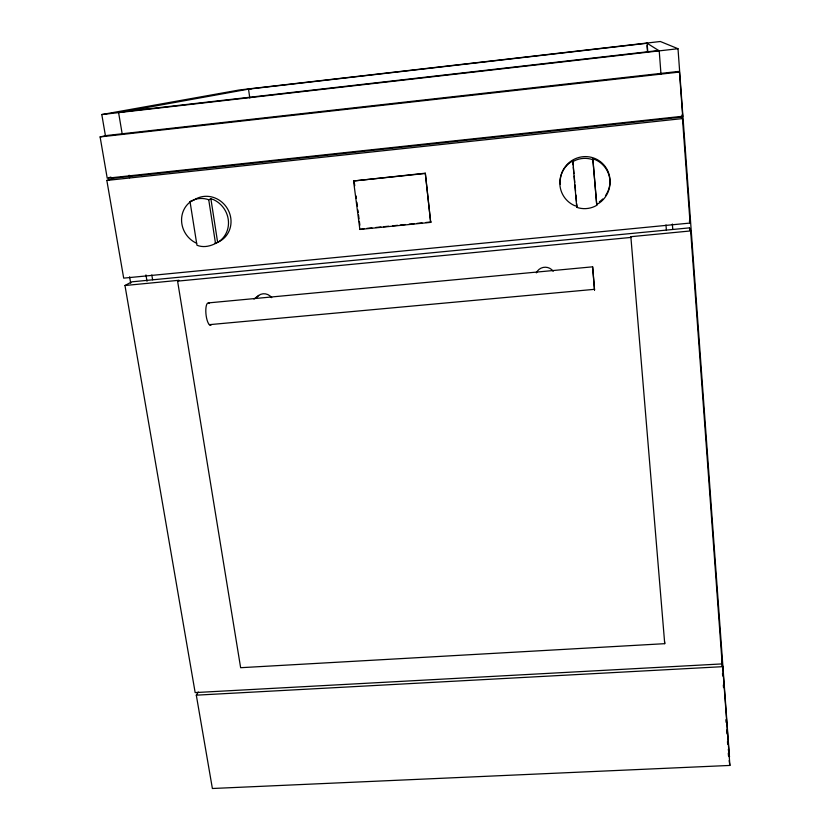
<?xml version="1.0" encoding="UTF-8"?>
<svg xmlns="http://www.w3.org/2000/svg" width="830" height="830" viewBox="0 0 830 830"><rect width="100%" height="100%" fill="white"/><g stroke="black" fill="none" stroke-linecap="round" stroke-linejoin="round"><path stroke-width="1.25" d="M576.746 207.313L576.954 206.307L574.37 205.529A25.242 24.952 -46.6 0 1 570.376 162.338L572.783 161.03L576.746 207.313C583.241 209.668 590.856 208.88 596.77 205.311L592.848 158.935L595.452 159.713A25.242 24.952 -46.6 0 1 599.27 203.039L596.863 204.315M596.77 205.311L592.848 158.935M721.675 660.504L722.702 666.666L729.892 765.436L212.387 788.5L196.305 695.167L198.256 692.023M592.63 266.824L594.539 289.992L592.63 266.824L208.527 302.888M430.677 222.378L425.313 173.2L353.559 180.982L359.867 229.443L430.677 222.378L425.313 173.2M359.867 229.443L364.225 228.644M253.99 299.039L258.67 295.459M664.571 641.715L664.726 643.675L240.638 667.704L177.589 281.131L179 280.291L124.967 285.51L195.164 692.583L722.173 663.907L690.653 230.927L689.533 227.856L131.814 281.837L124.967 285.51M190.039 201.711C195.465 198.163 202.676 197.54 208.735 199.76L210.893 198.827L213.372 199.574A24.495 22.95 55.1 0 1 228.209 219.13A24.495 22.95 55.1 0 1 219.784 241.011C213.123 245.431 204.782 248.44 196.949 245.234L190.039 201.711L192.29 200.767L190.132 202.001A24.495 22.95 55.1 0 0 196.689 243.315M572.555 161.798C578.479 158.157 586.167 157.316 592.724 159.692M106.842 180.432L114.073 178.191L681.461 117.144L682.478 118.586L690.083 223.052L123.691 278.133L106.842 180.432L682.478 118.586M108.44 177.838L110.867 177.091M100.108 136.919L106.313 135.549L678.629 71.422L679.459 72.054L682.675 116.262L107.226 178.211L100.108 136.919L679.459 72.054M251.76 88.551L118.597 112.631L122.259 134.356M105.524 136.276L101.8 114.55L239.289 89.982L660.338 41.5L678.006 48.721L729.487 757.012L728.294 749.324M124.542 111.562L658.657 50.516M101.8 114.55L678.006 48.721M353.559 180.982L424.929 173.512M366.798 228.385L371.944 227.876M375.793 227.493L380.939 226.974M383.502 226.725L388.648 226.206M392.497 225.822L397.643 225.304M400.205 225.055L405.351 224.536M409.2 224.152L414.346 223.644M416.909 223.384L422.055 222.876M425.904 222.482L431.05 221.973M177.589 281.131L630.914 237.432L630.852 236.695L690.653 230.927M209.451 303.469A11.226 3.393 84 0 0 205.84 309.154A11.226 3.393 84 0 0 208.413 323.41L209.336 324.665L594.394 289.338M196.305 695.167L722.702 666.666M646.819 43.056L659.217 50.869L660.981 74.129M681.814 115.08L682.675 116.262M689.336 221.081L690.083 223.052M129.605 276.836L130.704 283.227M129.148 175.244L129.573 177.796M145.935 274.906L147.014 281.297M151.807 274.958L152.627 279.824M729.145 760.643L729.892 765.436M210.893 198.827L217.616 242.225M208.735 199.76L215.51 243.387M249.799 97.992L248.512 89.132L647.12 43.243L647.805 52.103M354.088 180.67L354.752 185.754M356.07 195.942L356.402 198.484M356.9 202.302L357.398 206.12M357.896 209.938L358.228 212.48M358.55 215.032L359.048 218.85M359.38 221.392L359.878 225.21M572.783 161.03L573.136 164.807M573.364 167.318L573.945 173.605M574.173 176.126L574.754 182.413M574.983 184.924L575.564 191.211M575.906 194.988L576.487 201.275M576.726 203.786L576.954 206.307M630.852 236.695L664.726 643.675M647.016 45.619L647.525 52.093M672.362 224.038L672.757 229.204M665.982 224.93L666.376 230.097M721.654 661.842L721.934 665.702M722.494 673.421L722.681 675.994M723.335 684.999L723.532 687.572M725.866 719.735L726.063 722.308M726.624 730.037L726.904 733.896M727.464 741.615L727.651 744.188M728.304 753.194L728.491 755.767M689.533 227.856L689.72 230.439M211.131 324.966A11.226 3.393 84 0 1 209.336 324.665M193.888 200.123A24.34 22.804 55.3 0 1 228.458 210.55A24.34 22.804 55.3 0 1 214.918 243.232M560.312 184.177A25.076 24.776 -47 0 1 591.51 157.358A25.076 24.776 -47 0 1 605.495 195.641M602.705 198.982A25.076 24.776 -47 0 1 599.374 201.815M256.989 297.119A9.576 9.047 46.8 0 1 271.752 297.68M536.356 272.863A9.773 9.638 6.3 0 1 553.216 271.275"/></g></svg>
